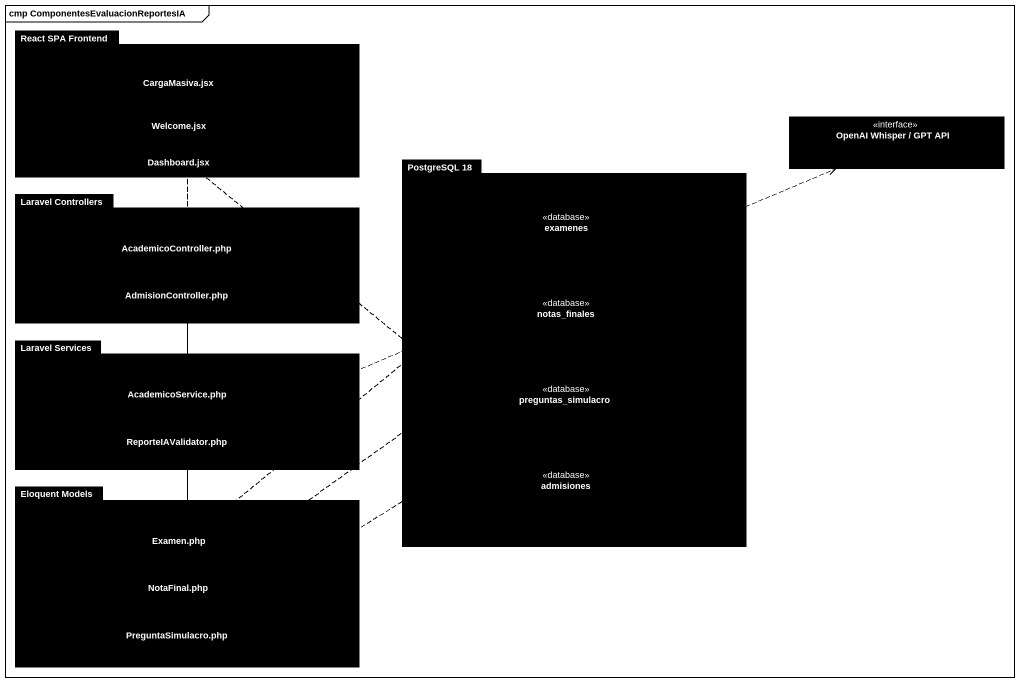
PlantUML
@startuml
mainframe cmp ComponentesEvaluacionReportesIA
allowmixing
hide circle
hide empty members
package "React SPA Frontend" as React_SPA_Frontend #000000 {
  component "CargaMasiva.jsx" as CargaMasiva_jsx #000000
  component "Welcome.jsx" as Welcome_jsx #000000
  component "Dashboard.jsx" as Dashboard_jsx #000000
}
interface "OpenAI Whisper / GPT API" as OpenAI_Whisper_GPT_API #000000
package "PostgreSQL 18" as PostgreSQL_18 #000000 {
  component examenes <<database>> #000000
  component notas_finales <<database>> #000000
  component preguntas_simulacro <<database>> #000000
  component admisiones <<database>> #000000
}
package "Laravel Controllers" as Laravel_Controllers #000000 {
  component "AcademicoController.php" as AcademicoController_php #000000
  component "AdmisionController.php" as AdmisionController_php #000000
}
package "Laravel Services" as Laravel_Services #000000 {
  component "AcademicoService.php" as AcademicoService_php #000000
  component "ReporteIAValidator.php" as ReporteIAValidator_php #000000
}
package "Eloquent Models" as Eloquent_Models #000000 {
  component "Examen.php" as Examen_php #000000
  component "NotaFinal.php" as NotaFinal_php #000000
  component "PreguntaSimulacro.php" as PreguntaSimulacro_php #000000
}
CargaMasiva_jsx ..> AcademicoController_php
Welcome_jsx ..> ReporteIAValidator_php
Dashboard_jsx ..> admisiones
AcademicoController_php ..> AcademicoService_php
AdmisionController_php ..> PreguntaSimulacro_php
AcademicoService_php ..> Examen_php
AcademicoService_php ..> NotaFinal_php
ReporteIAValidator_php .right.> OpenAI_Whisper_GPT_API
Examen_php .up.> examenes
NotaFinal_php .up.> notas_finales
PreguntaSimulacro_php .up.> preguntas_simulacro
@enduml
